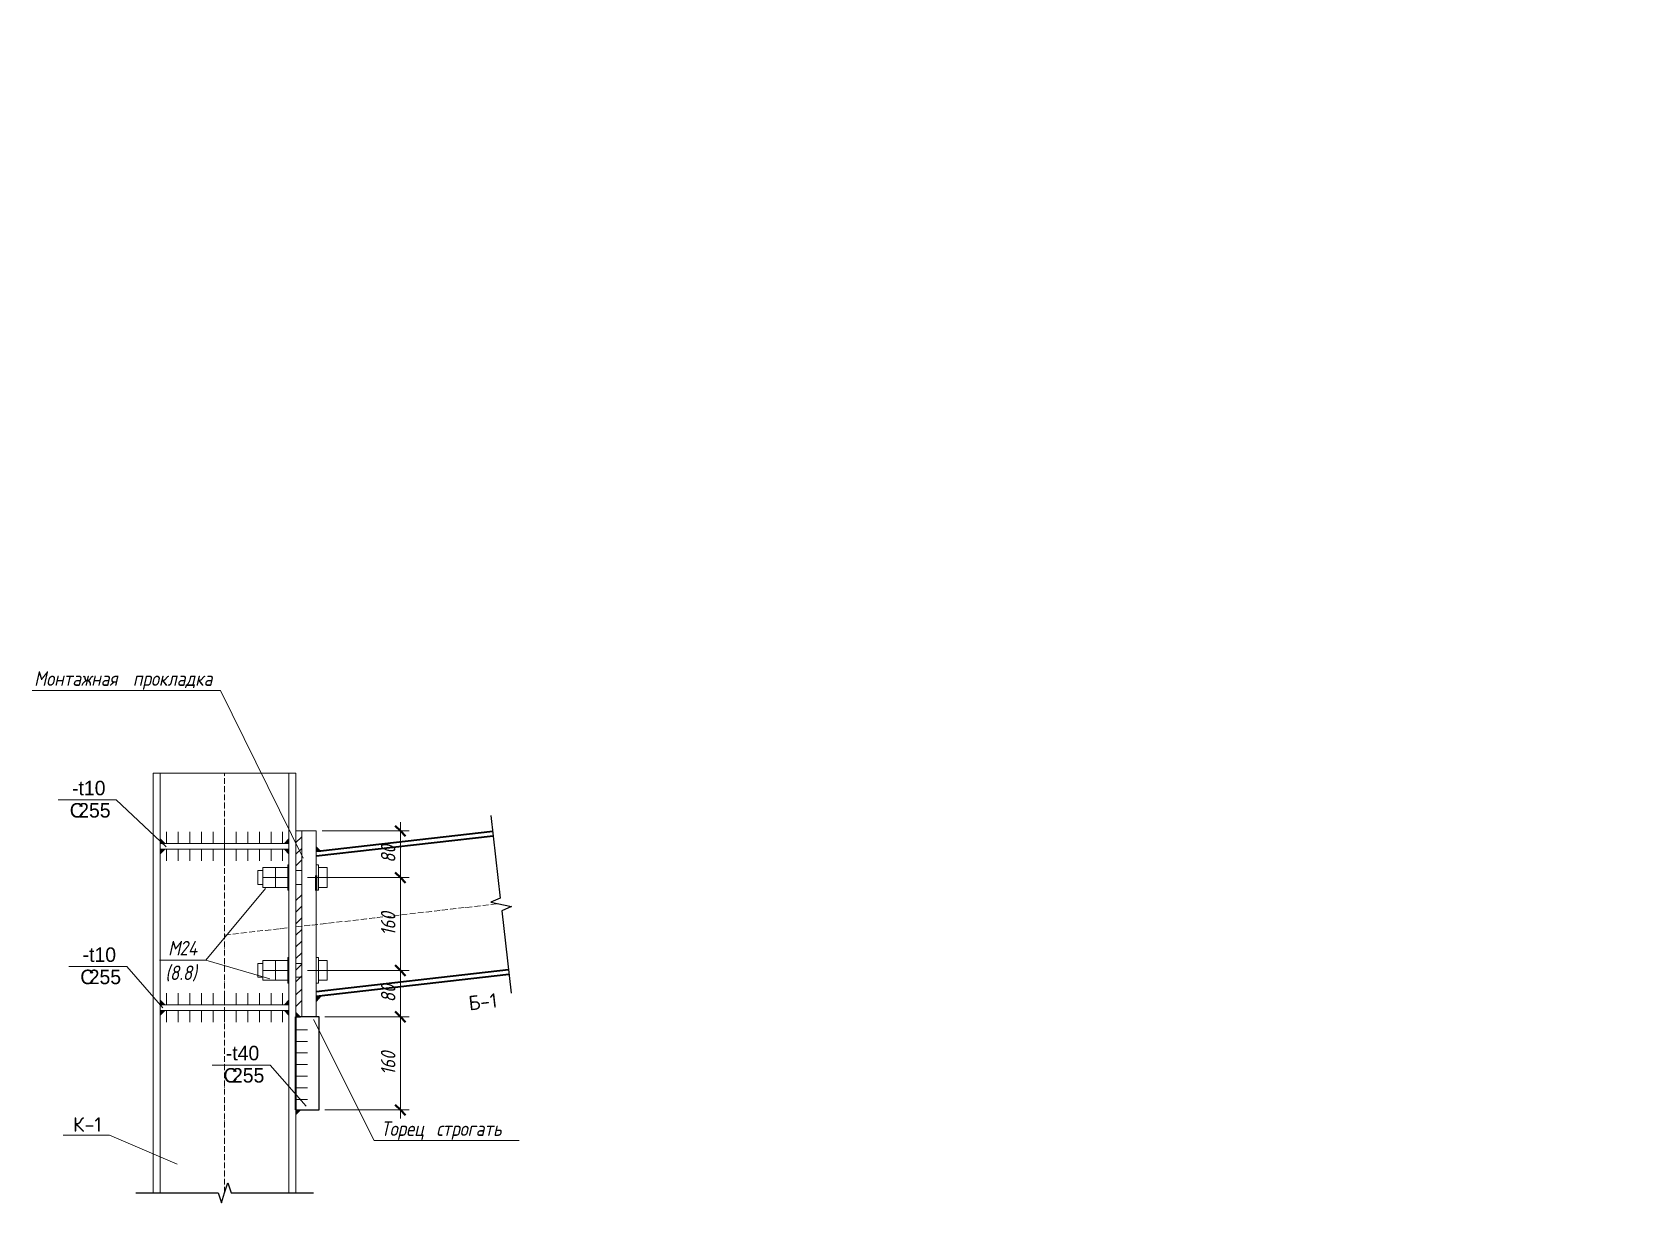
# Model space of a CAD drawing. Header units: millimetres. Extents: x 1902 to 14133, y 4298 to 24637.
# Drawn here: x 11359 to 14133, y 22618 to 24637 of the extents above.
import ezdxf

# ---------------------------------------------------------------- set-up
doc = ezdxf.new("R2010")
doc.units = ezdxf.units.MM
doc.linetypes.add('02 Штрихпунктирная _10 мм_', pattern=[14, 10, -2, 0, -2])
for name, color, linetype, lineweight in [('AA_Oformlenie', 7, 'Continuous', 9), ('AA_Vinoska', 7, 'Continuous', 9), ('AF_Balki', 7, 'Continuous', 35), ('Gen_Text', 7, 'Continuous', 9), ('KR_Detal', 7, 'Continuous', 9), ('Колонна', 7, 'Continuous', 9), ('Марки пластин', 7, 'Continuous', 9), ('Ребра', 7, 'Continuous', 9)]:
    doc.layers.add(name, color=color, linetype=linetype, lineweight=lineweight)
doc.layers.add('Опорная пластина', color=7, linetype='Continuous', plot=False)
doc.layers.add('Фланец', color=18, linetype='Continuous', lineweight=9, true_color=0x000000)
doc.styles.add('ISOCPEUR', font='isocpeur.ttf', dxfattribs={"height": 25})
doc.styles.add('ISOCPEUR_I', font='isocpeui.ttf', dxfattribs={"width": 0.9, "height": 25})
doc.styles.add('ISOCPEUR_I_1', font='isocpeui.ttf', dxfattribs={"width": 0.85, "height": 25})
doc.styles.add('Mipgost', font='mipgost.ttf', dxfattribs={"height": 25})
doc.dimstyles.new('05_Округл_1мм__прозр_', dxfattribs={"dimscale": 304.8, "dimtxt": 24.899529, "dimasz": 0.059055, "dimexe": 0.049213, "dimexo": 0.032808, "dimgap": 0.003281, "dimtad": 1, "dimdec": 0, "dimdsep": 46, "dimtxsty": 'ISOCPEUR_I_1', "dimblk1": 'OBLIQUE', "dimblk2": 'OBLIQUE', "dimsah": 1, "dimcen": 0.09, "dimdle": 0.049213, "dimazin": 0, "dimtfac": 1, "dimtdec": 4, "dimtix": 1, "dimtmove": 0, "dimatfit": 3, "dimfxl": 1, "dimtvp": 1, "dimtolj": 1, "dimtzin": 0, "dimarcsym": 2})

# ---------------------------------------------------------------- blocks, each defined once
blk = doc.blocks.new('250_Двутавр_типа_Б_АСТО_20_93НесКаркас_Балка - 5158746-Сечение 0 - фрагмент 3')
at = {"layer": 'AF_Balki'}
for p, q in [((-23036.8, 23250.5), (-23342, 23215.6)), ((-23036.8, 23250.5), (-23342, 23215.6)), ((-23037.7, 23258.4), (-23334.9, 23224.5)), ((-23010.5, 23020), (-23342, 22982.1)), ((-23010.5, 23020), (-23342, 22982.1)), ((-23009.6, 23012), (-23342, 22974))]:
    blk.add_line(p, q, dxfattribs=at)
blk = doc.blocks.new('091_Сварка заводская _ЭлУзла_ - 2мм М10-404973-Сечение 0 - фрагмент 3')
at = {"layer": 'AA_Oformlenie'}
for p, q in [((-23600, 23237.6), (-23600, 23257.6)), ((-23610, 23237.6), (-23590, 23237.6))]:
    blk.add_line(p, q, dxfattribs=at)
blk = doc.blocks.new('091_Сварка заводская _ЭлУзла_ - 2мм М10-5331881-Сечение 0 - фрагмент 3')
at = {"layer": 'AA_Oformlenie'}
for p, q in [((-23610, 23227.6), (-23590, 23227.6)), ((-23600, 23227.6), (-23600, 23207.6))]:
    blk.add_line(p, q, dxfattribs=at)
blk = doc.blocks.new('_Сварной шов угловой сбоку - _Сварной шов угловой сбоку-2993003-Сечение 0 - фрагмент 3')
at = {"layer": 'AA_Oformlenie'}
blk.add_hatch(color=256, dxfattribs=at).paths.add_polyline_path([(-23389, 23237.6), (-23389, 23245.6), (-23397, 23237.6), (-23392.9, 23237.6)])
for p, q in [((-23389, 23245.6), (-23397, 23237.6)), ((-23397, 23237.6), (-23389, 23237.6)), ((-23389, 23237.6), (-23389, 23245.6))]:
    blk.add_line(p, q, dxfattribs=at)
blk = doc.blocks.new('_Сварной шов угловой сбоку - _Сварной шов угловой сбоку-4925061-Сечение 0 - фрагмент 3')
at = {"layer": 'AA_Oformlenie'}
blk.add_hatch(color=256, dxfattribs=at).paths.add_polyline_path([(-23389, 23219.6), (-23389, 23227.6), (-23397, 23227.6), (-23392.9, 23223.5)])
for p, q in [((-23397, 23227.6), (-23389, 23219.6)), ((-23389, 23227.6), (-23397, 23227.6)), ((-23389, 23219.6), (-23389, 23227.6))]:
    blk.add_line(p, q, dxfattribs=at)
blk = doc.blocks.new('TRU_13_Tag_Column - Mark-4868759-Сечение 0 - фрагмент 3')
at = {"layer": 'AA_Vinoska'}
blk.add_line((-23778.6, 22734.8), (-23698.6, 22734.8), dxfattribs=at)
blk = doc.blocks.new('TRU_13_Plate_Tag - Thickness_Material-4920115-Сечение 0 - фрагмент 3')
at = {"layer": 'Марки пластин'}
blk.add_line((-23768.6, 23025.4), (-23668.6, 23025.4), dxfattribs=at)
blk = doc.blocks.new('010_Текст с выноской - Текст с выноской-4921170-Сечение 0 - фрагмент 3')
at = {"layer": 'AA_Vinoska'}
blk.add_line((-23612.2, 23036.6), (-23532.2, 23036.6), dxfattribs=at)
blk = doc.blocks.new('010_Текст с выноской - Текст с выноской-548309-Сечение 0 - фрагмент 3')
at = {"layer": 'AA_Vinoska'}
blk.add_line((-23242, 22725.3), (-22992, 22725.3), dxfattribs=at)
blk = doc.blocks.new('010_Текст с выноской - Текст с выноской-5400862-Сечение 0 - фрагмент 3')
at = {"layer": 'AA_Vinoska'}
blk.add_line((-23831.9, 23501.5), (-23511.9, 23501.5), dxfattribs=at)
blk = doc.blocks.new('DIMBLOCK94-Сечение 0 - фрагмент 3')
at = {"layer": 'Ребра', "transparency": 16777216}
for p, q in [((11994.3, 23259.3), (11859.1, 23259.3)), ((11994.3, 23274.3), (11994.3, 23178.9)), ((11994.3, 23259.3), (12009.3, 23259.3)), ((11994.3, 23178.9), (11834.1, 23178.9)), ((11994.3, 23178.9), (12009.3, 23178.9))]:
    blk.add_line(p, q, dxfattribs=at)
at = {"layer": 'Ребра', "lineweight": 40, "transparency": 16777216}
for p, q in [((11994.3, 23259.3), (11985.3, 23268.3)), ((11994.3, 23259.3), (12003.3, 23250.3)), ((11994.3, 23178.9), (11985.3, 23187.9)), ((11994.3, 23178.9), (12003.3, 23169.9))]:
    blk.add_line(p, q, dxfattribs=at)
at = {"layer": 'Ребра', "color": 0, "transparency": 16777216, "insert": (11960.6, 23204.3), "char_height": 25, "width": 35.625, "attachment_point": 1, "rotation": 90, "line_spacing_factor": 1.149209, "style": 'ISOCPEUR_I_1'}
blk.add_mtext('80', dxfattribs=at)
blk = doc.blocks.new('_Oblique')
at = {"color": 0, "linetype": 'ByBlock', "lineweight": -2}
blk.add_line((-0.5, -0.5), (0.5, 0.5), dxfattribs=at)
blk = doc.blocks.new('DIMBLOCK95-Сечение 0 - фрагмент 3')
at = {"layer": 'Ребра', "transparency": 16777216}
for p, q in [((11994.3, 23178.9), (11834.1, 23178.9)), ((11994.3, 23178.9), (11994.3, 23018.7)), ((11994.3, 23178.9), (12009.3, 23178.9)), ((11994.3, 23018.7), (11834.1, 23018.7)), ((11994.3, 23018.7), (12009.3, 23018.7))]:
    blk.add_line(p, q, dxfattribs=at)
at = {"layer": 'Ребра', "lineweight": 40, "transparency": 16777216}
for p, q in [((11994.3, 23178.9), (11985.3, 23187.9)), ((11994.3, 23178.9), (12003.3, 23169.9)), ((11994.3, 23018.7), (11985.3, 23027.7)), ((11994.3, 23018.7), (12003.3, 23009.7))]:
    blk.add_line(p, q, dxfattribs=at)
at = {"layer": 'Ребра', "color": 0, "transparency": 16777216, "insert": (11960.6, 23078.7), "char_height": 25, "width": 48.267, "attachment_point": 1, "rotation": 90, "line_spacing_factor": 1.149209, "style": 'ISOCPEUR_I_1'}
blk.add_mtext('160', dxfattribs=at)
blk = doc.blocks.new('DIMBLOCK96-Сечение 0 - фрагмент 3')
at = {"layer": 'Ребра', "lineweight": 40, "transparency": 16777216}
for p, q in [((11994.3, 23018.7), (11985.3, 23027.7)), ((11994.3, 23018.7), (12003.3, 23009.7)), ((11994.3, 22938.7), (11985.3, 22947.7)), ((11994.3, 22938.7), (12003.3, 22929.7))]:
    blk.add_line(p, q, dxfattribs=at)
at = {"layer": 'Ребра', "transparency": 16777216}
for p, q in [((11994.3, 23018.7), (11834.1, 23018.7)), ((11994.3, 23018.7), (11994.3, 22923.7)), ((11994.3, 23018.7), (12009.3, 23018.7)), ((11994.3, 22938.7), (11864.1, 22938.7)), ((11994.3, 22938.7), (12009.3, 22938.7))]:
    blk.add_line(p, q, dxfattribs=at)
at = {"layer": 'Ребра', "color": 0, "transparency": 16777216, "insert": (11960.6, 22963.9), "char_height": 25, "width": 35.625, "attachment_point": 1, "rotation": 90, "line_spacing_factor": 1.149209, "style": 'ISOCPEUR_I_1'}
blk.add_mtext('80', dxfattribs=at)
blk = doc.blocks.new('DIMBLOCK97-Сечение 0 - фрагмент 3')
at = {"layer": 'Ребра', "lineweight": 40, "transparency": 16777216}
for p, q in [((11994.3, 22938.7), (11985.3, 22947.7)), ((11994.3, 22938.7), (12003.3, 22929.7)), ((11994.3, 22778.2), (11985.3, 22787.2)), ((11994.3, 22778.2), (12003.3, 22769.2))]:
    blk.add_line(p, q, dxfattribs=at)
at = {"layer": 'Ребра', "transparency": 16777216}
for p, q in [((11994.3, 22953.7), (11994.3, 22763.2)), ((11994.3, 22938.7), (11864.1, 22938.7)), ((11994.3, 22938.7), (12009.3, 22938.7)), ((11994.3, 22778.2), (11864.1, 22778.2)), ((11994.3, 22778.2), (12009.3, 22778.2))]:
    blk.add_line(p, q, dxfattribs=at)
at = {"layer": 'Ребра', "color": 0, "transparency": 16777216, "insert": (11960.6, 22838.3), "char_height": 25, "width": 48.267, "attachment_point": 1, "rotation": 90, "line_spacing_factor": 1.149209, "style": 'ISOCPEUR_I_1'}
blk.add_mtext('160', dxfattribs=at)
blk = doc.blocks.new('A$Cace7c578')
at = {"layer": 'KR_Detal'}
for p, q in [((9, 34), (0, 34)), ((0, 34), (0, 10)), ((0, 34), (0, 10)), ((9, 22), (9, 39.1)), ((30.5, 39.1), (9, 39.1)), ((9, 10), (9, 34)), ((9, 10), (9, 34)), ((30.5, 39.1), (30.5, 22)), ((30.5, 22), (30.5, 39.1)), ((52, 39.1), (30.5, 39.1)), ((54, 44), (52, 44)), ((52, 44), (52, 0)), ((52, 44), (52, 0)), ((52, 39.1), (52, 22)), ((76, 34), (66, 34)), ((76, 34), (66, 34)), ((105, 44), (101, 44)), ((101, 44), (101, 0)), ((101, 44), (101, 0)), ((101, 30.6), (101, 34)), ((101, 30.6), (101, 34)), ((101, 10), (101, 30.5)), ((101, 10), (101, 30.5)), ((105, 0), (105, 44)), ((105, 0), (105, 44)), ((105, 22), (105, 39.1)), ((120, 39.1), (105, 39.1)), ((120, 39.1), (120, 22)), ((0, 10), (9, 10)), ((9, 4.9), (9, 22)), ((30.5, 22), (9, 22)), ((30.5, 22), (9, 22)), ((30.5, 4.9), (9, 4.9)), ((30.5, 22), (30.5, 4.9)), ((30.5, 4.9), (30.5, 22)), ((52, 22), (30.5, 22)), ((52, 22), (30.5, 22)), ((52, 4.9), (30.5, 4.9)), ((52, 22), (52, 4.9)), ((52, 0), (54, 0)), ((66, 10), (76, 10)), ((66, 10), (76, 10)), ((101, 0), (105, 0)), ((105, 4.9), (105, 22)), ((120, 22), (105, 22)), ((120, 22), (105, 22)), ((120, 4.9), (105, 4.9)), ((120, 22), (120, 4.9))]:
    blk.add_line(p, q, dxfattribs=at)

msp = doc.modelspace()

# ---------------------------------------------------------------- linework, layer by layer
for points in [[(12150.2, 23285.7), (12166.5, 23143.6), (12149.9, 23136.2), (12185.6, 23129), (12169, 23121.5), (12185.2, 22979.7)], [(11538.1, 22635.4), (11679.8, 22635.4), (11685.5, 22618.1), (11691.1, 22635.4), (11696.6, 22652.7), (11702.1, 22635.4), (11844.1, 22635.4)]]:
    msp.add_lwpolyline(points)
at = {"layer": 'AA_Vinoska'}
for p, q in [((11684.2, 23501.5), (11679.2, 23501.5)), ((11826.8, 23212.3), (11684.2, 23501.5)), ((11761.5, 23159.8), (11658.9, 23036.6)), ((11769.2, 23004.4), (11658.9, 23036.6)), ((11844.2, 22934.1), (11949.1, 22725.3)), ((11609.5, 22684.6), (11492.5, 22734.8))]:
    msp.add_line(p, q, dxfattribs=at)
at = {"layer": 'KR_Detal', "lineweight": 35}
for p, q in [((11849.1, 23156.6), (11849.1, 23182.6)), ((11849.1, 23182.6), (11849.1, 23156.6)), ((11814.1, 22778.2), (11814.1, 22938.7))]:
    msp.add_line(p, q, dxfattribs=at)
at = {"layer": 'KR_Detal'}
msp.add_line((11868.1, 23178.9), (11853.1, 23178.9), dxfattribs=at)
msp.add_line((11868.1, 23178.9), (11853.1, 23178.9), dxfattribs=at)
at = {"layer": 'Колонна'}
msp.add_line((11814.1, 23359.2), (11568.1, 23359.2), dxfattribs=at)
for points in [[(11568.1, 23359.2), (11580.1, 23359.2), (11580.1, 22635.4), (11568.1, 22635.4), (11568.1, 23359.2)], [(11802.1, 23359.2), (11814.1, 23359.2), (11814.1, 22635.4), (11802.1, 22635.4), (11802.1, 23359.2)]]:
    msp.add_lwpolyline(points, dxfattribs=at)
at = {"layer": 'Марки пластин'}
for p, q in [((11590.2, 23232.1), (11504.3, 23312.8)), ((11584.6, 22954.4), (11522.5, 23025.4)), ((11831.7, 22784.7), (11769.6, 22855.7))]:
    msp.add_line(p, q, dxfattribs=at)
at = {"layer": 'Опорная пластина'}
msp.add_lwpolyline([(11854.1, 22938.7), (11814.1, 22938.7), (11814.1, 22778.2), (11854.1, 22778.2)], close=True, dxfattribs=at)
at = {"layer": 'Ребра'}
for points in [[(11580.1, 23237.6), (11802.1, 23237.6), (11802.1, 23227.6), (11580.1, 23227.6), (11580.1, 23237.6)], [(11580.1, 22959.5), (11802.1, 22959.5), (11802.1, 22949.5), (11580.1, 22949.5), (11580.1, 22959.5)]]:
    msp.add_lwpolyline(points, dxfattribs=at)
at = {"layer": 'Фланец', "color": 7, "linetype": '02 Штрихпунктирная _10 мм_'}
for p, q in [((11691.1, 22635.4), (11691.1, 23359.2)), ((11814.1, 23093.8), (12162.6, 23133.7)), ((11691.1, 23079.8), (11802.1, 23092.5))]:
    msp.add_line(p, q, dxfattribs=at)
at = {"layer": 'Фланец', "color": 7}
for p, q in [((11824.1, 23259.3), (11814.1, 23259.3)), ((11824.1, 23249.3), (11814.1, 23239.3)), ((11824.1, 23229.3), (11814.1, 23219.3)), ((11824.1, 23209.3), (11814.1, 23199.3)), ((11824.1, 23149.3), (11814.1, 23139.3)), ((11824.1, 23129.3), (11814.1, 23119.3)), ((11824.1, 23109.3), (11814.1, 23099.3)), ((11824.1, 23089.3), (11814.1, 23079.3)), ((11824.1, 23069.3), (11814.1, 23059.3)), ((11824.1, 23049.3), (11814.1, 23039.3)), ((11824.1, 23029.3), (11814.1, 23019.3)), ((11824.1, 23009.3), (11814.1, 22999.3)), ((11824.1, 22986.7), (11814.1, 22976.7)), ((11824.1, 22966.7), (11814.1, 22956.7))]:
    msp.add_line(p, q, dxfattribs=at)
at = {"layer": 'Фланец'}
msp.add_lwpolyline([(11824.1, 23259.3), (11849.1, 23259.3), (11849.1, 22938.6), (11824.1, 22938.6)], close=True, dxfattribs=at)

# ---------------------------------------------------------------- block references
for p in [(11748.1, 23156.9), (11748.1, 22996.9)]:
    msp.add_blockref('A$Cace7c578', p)
at = {"layer": 'AA_Oformlenie'}
for name, p in [('091_Сварка заводская _ЭлУзла_ - 2мм М10-404973-Сечение 0 - фрагмент 3', (35191.1, 0)), ('091_Сварка заводская _ЭлУзла_ - 2мм М10-404973-Сечение 0 - фрагмент 3', (35211.1, 0)), ('091_Сварка заводская _ЭлУзла_ - 2мм М10-404973-Сечение 0 - фрагмент 3', (35231.1, 0)), ('091_Сварка заводская _ЭлУзла_ - 2мм М10-404973-Сечение 0 - фрагмент 3', (35251.1, 0)), ('091_Сварка заводская _ЭлУзла_ - 2мм М10-404973-Сечение 0 - фрагмент 3', (35271.1, 0)), ('091_Сварка заводская _ЭлУзла_ - 2мм М10-404973-Сечение 0 - фрагмент 3', (35291.1, 0)), ('091_Сварка заводская _ЭлУзла_ - 2мм М10-404973-Сечение 0 - фрагмент 3', (35311.1, 0)), ('091_Сварка заводская _ЭлУзла_ - 2мм М10-404973-Сечение 0 - фрагмент 3', (35331.1, 0)), ('091_Сварка заводская _ЭлУзла_ - 2мм М10-404973-Сечение 0 - фрагмент 3', (35351.1, 0)), ('091_Сварка заводская _ЭлУзла_ - 2мм М10-404973-Сечение 0 - фрагмент 3', (35371.1, 0)), ('091_Сварка заводская _ЭлУзла_ - 2мм М10-404973-Сечение 0 - фрагмент 3', (35391.1, 0)), ('091_Сварка заводская _ЭлУзла_ - 2мм М10-5331881-Сечение 0 - фрагмент 3', (35191.1, 0)), ('091_Сварка заводская _ЭлУзла_ - 2мм М10-5331881-Сечение 0 - фрагмент 3', (35211.1, 0)), ('091_Сварка заводская _ЭлУзла_ - 2мм М10-5331881-Сечение 0 - фрагмент 3', (35231.1, 0)), ('091_Сварка заводская _ЭлУзла_ - 2мм М10-5331881-Сечение 0 - фрагмент 3', (35251.1, 0)), ('091_Сварка заводская _ЭлУзла_ - 2мм М10-5331881-Сечение 0 - фрагмент 3', (35271.1, 0)), ('091_Сварка заводская _ЭлУзла_ - 2мм М10-5331881-Сечение 0 - фрагмент 3', (35291.1, 0)), ('091_Сварка заводская _ЭлУзла_ - 2мм М10-5331881-Сечение 0 - фрагмент 3', (35311.1, 0)), ('091_Сварка заводская _ЭлУзла_ - 2мм М10-5331881-Сечение 0 - фрагмент 3', (35331.1, 0)), ('091_Сварка заводская _ЭлУзла_ - 2мм М10-5331881-Сечение 0 - фрагмент 3', (35351.1, 0)), ('091_Сварка заводская _ЭлУзла_ - 2мм М10-5331881-Сечение 0 - фрагмент 3', (35371.1, 0)), ('091_Сварка заводская _ЭлУзла_ - 2мм М10-5331881-Сечение 0 - фрагмент 3', (35391.1, 0)), ('_Сварной шов угловой сбоку - _Сварной шов угловой сбоку-2993003-Сечение 0 - фрагмент 3', (35191.1, 0)), ('_Сварной шов угловой сбоку - _Сварной шов угловой сбоку-4925061-Сечение 0 - фрагмент 3', (35191.1, 0)), ('091_Сварка заводская _ЭлУзла_ - 2мм М10-404973-Сечение 0 - фрагмент 3', (35191.1, -278.1)), ('091_Сварка заводская _ЭлУзла_ - 2мм М10-404973-Сечение 0 - фрагмент 3', (35211.1, -278.1)), ('091_Сварка заводская _ЭлУзла_ - 2мм М10-404973-Сечение 0 - фрагмент 3', (35231.1, -278.1)), ('091_Сварка заводская _ЭлУзла_ - 2мм М10-404973-Сечение 0 - фрагмент 3', (35251.1, -278.1)), ('091_Сварка заводская _ЭлУзла_ - 2мм М10-404973-Сечение 0 - фрагмент 3', (35271.1, -278.1)), ('091_Сварка заводская _ЭлУзла_ - 2мм М10-404973-Сечение 0 - фрагмент 3', (35291.1, -278.1)), ('091_Сварка заводская _ЭлУзла_ - 2мм М10-404973-Сечение 0 - фрагмент 3', (35311.1, -278.1)), ('091_Сварка заводская _ЭлУзла_ - 2мм М10-404973-Сечение 0 - фрагмент 3', (35331.1, -278.1)), ('091_Сварка заводская _ЭлУзла_ - 2мм М10-404973-Сечение 0 - фрагмент 3', (35351.1, -278.1)), ('091_Сварка заводская _ЭлУзла_ - 2мм М10-404973-Сечение 0 - фрагмент 3', (35371.1, -278.1)), ('091_Сварка заводская _ЭлУзла_ - 2мм М10-404973-Сечение 0 - фрагмент 3', (35391.1, -278.1)), ('091_Сварка заводская _ЭлУзла_ - 2мм М10-5331881-Сечение 0 - фрагмент 3', (35191.1, -278.1)), ('091_Сварка заводская _ЭлУзла_ - 2мм М10-5331881-Сечение 0 - фрагмент 3', (35211.1, -278.1)), ('091_Сварка заводская _ЭлУзла_ - 2мм М10-5331881-Сечение 0 - фрагмент 3', (35231.1, -278.1)), ('091_Сварка заводская _ЭлУзла_ - 2мм М10-5331881-Сечение 0 - фрагмент 3', (35251.1, -278.1)), ('091_Сварка заводская _ЭлУзла_ - 2мм М10-5331881-Сечение 0 - фрагмент 3', (35271.1, -278.1)), ('091_Сварка заводская _ЭлУзла_ - 2мм М10-5331881-Сечение 0 - фрагмент 3', (35291.1, -278.1)), ('091_Сварка заводская _ЭлУзла_ - 2мм М10-5331881-Сечение 0 - фрагмент 3', (35311.1, -278.1)), ('091_Сварка заводская _ЭлУзла_ - 2мм М10-5331881-Сечение 0 - фрагмент 3', (35331.1, -278.1)), ('091_Сварка заводская _ЭлУзла_ - 2мм М10-5331881-Сечение 0 - фрагмент 3', (35351.1, -278.1)), ('091_Сварка заводская _ЭлУзла_ - 2мм М10-5331881-Сечение 0 - фрагмент 3', (35371.1, -278.1)), ('091_Сварка заводская _ЭлУзла_ - 2мм М10-5331881-Сечение 0 - фрагмент 3', (35391.1, -278.1)), ('_Сварной шов угловой сбоку - _Сварной шов угловой сбоку-2993003-Сечение 0 - фрагмент 3', (35191.1, -278.1)), ('_Сварной шов угловой сбоку - _Сварной шов угловой сбоку-4925061-Сечение 0 - фрагмент 3', (35191.1, -278.1))]:
    msp.add_blockref(name, p, dxfattribs=at)
for name, p, rotation in [('_Сварной шов угловой сбоку - _Сварной шов угловой сбоку-4925061-Сечение 0 - фрагмент 3', (-11808.9, 46465.3), 180), ('_Сварной шов угловой сбоку - _Сварной шов угловой сбоку-2993003-Сечение 0 - фрагмент 3', (-11808.9, 46465.3), 180), ('_Сварной шов угловой сбоку - _Сварной шов угловой сбоку-4925061-Сечение 0 - фрагмент 3', (-11540, 46451.3), 180), ('_Сварной шов угловой сбоку - _Сварной шов угловой сбоку-2993003-Сечение 0 - фрагмент 3', (-12739.2, 44938.7), 183.0396035033183), ('_Сварной шов угловой сбоку - _Сварной шов угловой сбоку-4925061-Сечение 0 - фрагмент 3', (-11808.9, 46187.1), 180), ('_Сварной шов угловой сбоку - _Сварной шов угловой сбоку-2993003-Сечение 0 - фрагмент 3', (-11808.9, 46187.1), 180), ('_Сварной шов угловой сбоку - _Сварной шов угловой сбоку-4925061-Сечение 0 - фрагмент 3', (-11574.9, 46166), 180), ('091_Сварка заводская _ЭлУзла_ - 2мм М10-404973-Сечение 0 - фрагмент 3', (-11423.5, -683.6), 270), ('091_Сварка заводская _ЭлУзла_ - 2мм М10-404973-Сечение 0 - фрагмент 3', (-11423.5, -703.6), 270), ('091_Сварка заводская _ЭлУзла_ - 2мм М10-404973-Сечение 0 - фрагмент 3', (-11423.5, -723.6), 270), ('091_Сварка заводская _ЭлУзла_ - 2мм М10-404973-Сечение 0 - фрагмент 3', (-11423.5, -743.6), 270), ('091_Сварка заводская _ЭлУзла_ - 2мм М10-404973-Сечение 0 - фрагмент 3', (-11423.5, -763.6), 270), ('091_Сварка заводская _ЭлУзла_ - 2мм М10-404973-Сечение 0 - фрагмент 3', (-11423.5, -783.6), 270), ('091_Сварка заводская _ЭлУзла_ - 2мм М10-404973-Сечение 0 - фрагмент 3', (-11423.5, -803.6), 270), ('_Сварной шов угловой сбоку - _Сварной шов угловой сбоку-2993003-Сечение 0 - фрагмент 3', (-11574.9, 46015.8), 180)]:
    msp.add_blockref(name, p, dxfattribs=dict(at, rotation=rotation))
at = {"layer": 'AA_Vinoska'}
for name in ['010_Текст с выноской - Текст с выноской-5400862-Сечение 0 - фрагмент 3', '010_Текст с выноской - Текст с выноской-4921170-Сечение 0 - фрагмент 3', 'TRU_13_Tag_Column - Mark-4868759-Сечение 0 - фрагмент 3', '010_Текст с выноской - Текст с выноской-548309-Сечение 0 - фрагмент 3']:
    msp.add_blockref(name, (35191.1, 0), dxfattribs=at)
at = {"layer": 'AF_Balki'}
msp.add_blockref('250_Двутавр_типа_Б_АСТО_20_93НесКаркас_Балка - 5158746-Сечение 0 - фрагмент 3', (35191.1, 0), dxfattribs=at)
at = {"layer": 'Марки пластин'}
for p in [(35172.9, 287.3), (35191.1, 0), (35438.1, -169.7)]:
    msp.add_blockref('TRU_13_Plate_Tag - Thickness_Material-4920115-Сечение 0 - фрагмент 3', p, dxfattribs=at)

# ---------------------------------------------------------------- texts
at = {"layer": 'AA_Vinoska', "char_height": 25, "attachment_point": 1}
for s, insert, width, style in [('\\fISOCPEUR|b0|i1|c204|p34|;\\W.85; ', (12718.6, 24636.6), 16.354, 'ISOCPEUR_I_1'), ('\\fISOCPEUR|b0|i1|c204|p34|;\\W.85; ', (12685.1, 24594.1), 16.354, 'ISOCPEUR_I_1'), ('\\fISOCPEUR|b0|i1|c204|p34|;\\W.85; ', (12712.1, 24594.1), 16.354, 'ISOCPEUR_I_1'), ('Монтажная', (11362.6, 23534.5), 190.12, 'ISOCPEUR_I_1'), ('\\fISOCPEUR|b0|i1|c204|p34|;\\W.85; ', (11519.4, 23534.5), 16.354, 'ISOCPEUR_I_1'), ('прокладка', (11532.9, 23534.5), 175.81, 'ISOCPEUR_I_1'), ('\\fISOCPEUR|b0|i1|c204|p34|;\\W.85;М', (11593.6, 23069.7), 23.85, 'ISOCPEUR_I_1'), ('24', (11613.2, 23069.7), 40.205, 'ISOCPEUR_I_1'), ('(8.8)', (11588.8, 23027.2), 68.143, 'ISOCPEUR_I_1'), ('\\fISOCPEUR|b0|i0|c204|p34|;К', (11429.6, 22765.6), 24.051, 'ISOCPEUR'), ('-1', (11449.5, 22765.6), 36.878, 'ISOCPEUR'), ('Торец', (11960.7, 22758.4), 99.489, 'ISOCPEUR_I_1'), ('\\fISOCPEUR|b0|i1|c204|p34|;\\W.85; ', (12042.8, 22758.4), 16.354, 'ISOCPEUR_I_1'), ('строгать', (12056.3, 22758.4), 161.5, 'ISOCPEUR_I_1')]:
    msp.add_mtext(s, dxfattribs=dict(at, insert=insert, width=width, style=style))
at = {"layer": 'AA_Vinoska', "char_height": 25, "attachment_point": 1, "rotation": 6.5198, "style": 'ISOCPEUR'}
for s, insert, width in [('\\fISOCPEUR|b0|i0|c204|p34|;Б', (12110.4, 22974.5), 24.051), ('-1', (12130.2, 22976.7), 36.878)]:
    msp.add_mtext(s, dxfattribs=dict(at, insert=insert, width=width))
at = {"layer": 'Gen_Text', "char_height": 25, "width": 17.316, "attachment_point": 1, "style": 'ISOCPEUR_I'}
for insert in [(14133.5, 24626.4), (14007.8, 24577.4), (14055.5, 24577.4)]:
    msp.add_mtext('\\fISOCPEUR|b0|i1|c204|p34|;\\W.9; ', dxfattribs=dict(at, insert=insert))
at = {"layer": 'Марки пластин', "char_height": 25, "attachment_point": 1, "style": 'Mipgost'}
for s, insert, width in [('-t10', (11428, 23345.8), 63.333), ('\\fMipgost|b0|i0|c204|p34|;С', (11424, 23307.4), 17.637), ('255', (11438.6, 23307.4), 55.316), ('-t10', (11446.2, 23058.5), 63.333), ('\\fMipgost|b0|i0|c204|p34|;С', (11442.2, 23020.1), 17.637), ('255', (11456.7, 23020.1), 55.316), ('-t40', (11693.2, 22888.8), 63.333), ('\\fMipgost|b0|i0|c204|p34|;С', (11689.2, 22850.4), 17.637), ('255', (11703.8, 22850.4), 55.316)]:
    msp.add_mtext(s, dxfattribs=dict(at, insert=insert, width=width))

# ---------------------------------------------------------------- dimensions: what is measured, and where the dimension line sits
at = {"layer": 'Колонна'}
for base, p1, p2, override, picture, middle in [((11994.3, 23178.9), (11849.1, 23259.3), (11824.1, 23178.9), {"dimpost": '<>', "dimfxl": 84.159006}, 'DIMBLOCK94-Сечение 0 - фрагмент 3', (11980.8, 23219.1)), ((11994.3, 23018.7), (11824.1, 23178.9), (11824.1, 23018.7), {"dimpost": '<>', "dimfxl": 160.2}, 'DIMBLOCK95-Сечение 0 - фрагмент 3', (11980.8, 23098.8)), ((11994.3, 22938.7), (11824.1, 23018.7), (11854.1, 22938.7), {"dimpost": '<>', "dimfxl": 85.519429}, 'DIMBLOCK96-Сечение 0 - фрагмент 3', (11980.8, 22978.7)), ((11994.2852, 22778.2075), (11854.0904, 22938.6519), (11854.0904, 22778.2075), {"dimpost": '<>', "dimfxl": 160.444393}, 'DIMBLOCK97-Сечение 0 - фрагмент 3', (11980.7852, 22858.4297))]:
    dim = msp.add_linear_dim(base=base, p1=p1, p2=p2, angle=90, dimstyle='05_Округл_1мм__прозр_', override=override, dxfattribs=at)
    dim.commit()
    dim.dimension.update_dxf_attribs({"geometry": picture, "text_midpoint": middle})

doc.saveas('drawing.dxf')
